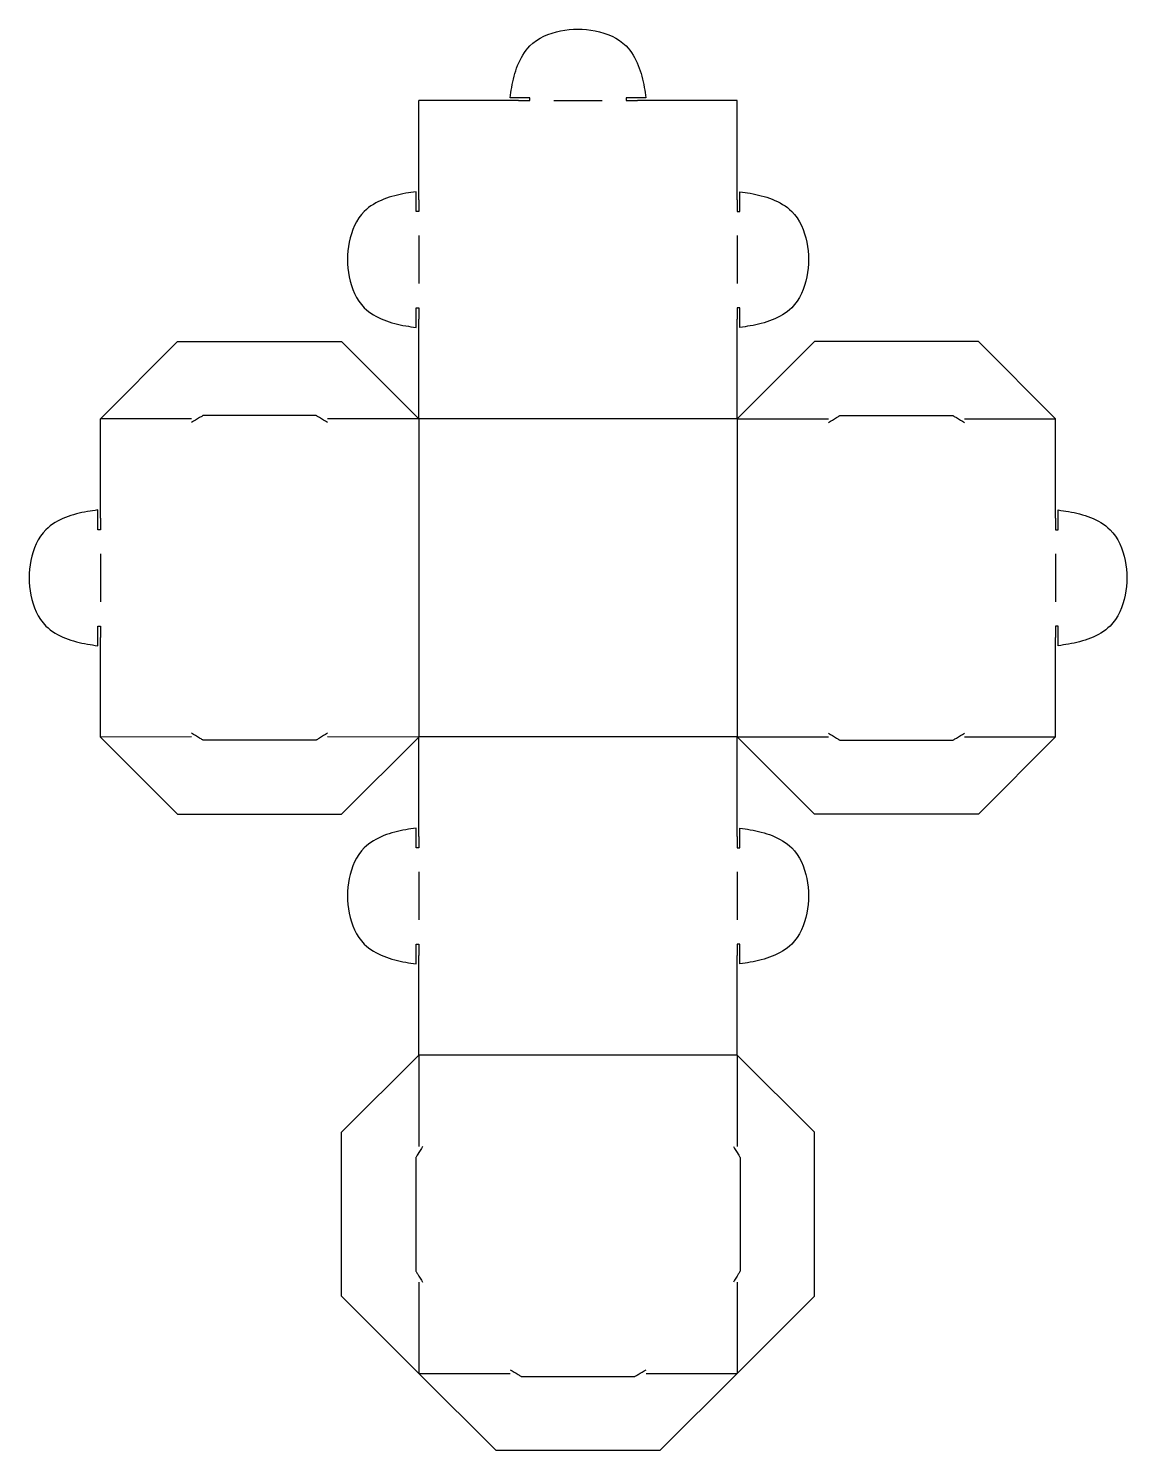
# Model space of a CAD drawing. Extents: x 2 to 213, y -14 to 260.
import ezdxf

# ---------------------------------------------------------------- set-up
doc = ezdxf.new("R2010")
doc.units = 0
doc.layers.get('0').update_dxf_attribs({"linetype": 'CONTINUOUS'})

msp = doc.modelspace()

# ---------------------------------------------------------------- linework, layer by layer
at = {"color": 5}
for p, q in [((98.070043, 246.861731), (94.27915, 246.861731)), ((98.070043, 246.356973), (98.070043, 246.861731)), ((120.4138, 246.861731), (116.622917, 246.861731)), ((116.622917, 246.861731), (116.622917, 246.356099)), ((76.713252, 227.195609), (76.713817, 246.357267)), ((95.875483, 246.357831), (76.713825, 246.357267)), ((95.875475, 246.35782), (98.070043, 246.356973)), ((116.622917, 246.356099), (118.817486, 246.356945)), ((137.979144, 246.357388), (118.817486, 246.356824)), ((137.979709, 227.19573), (137.979144, 246.357388)), ((76.209353, 225.001049), (76.209353, 228.791942)), ((138.483608, 225.00117), (138.483608, 228.792064)), ((76.71411, 225.001049), (76.209353, 225.001049)), ((76.713263, 227.195617), (76.71411, 225.001049)), ((137.979698, 227.195738), (137.978851, 225.00117)), ((137.978851, 225.00117), (138.483608, 225.00117)), ((76.209353, 202.657292), (76.209353, 206.448175)), ((76.209353, 206.448175), (76.714985, 206.448175)), ((76.714985, 206.448175), (76.714138, 204.253606)), ((138.483608, 206.448296), (137.977976, 206.448296)), ((137.977976, 206.448296), (137.978823, 204.253727)), ((138.483608, 202.657414), (138.483608, 206.448296)), ((76.713695, 185.091948), (76.71426, 204.253606)), ((137.979266, 185.092069), (137.978701, 204.253727)), ((15.448376, 185.091948), (30.301334, 199.944905)), ((30.301334, 199.944905), (61.860738, 199.944905)), ((61.860738, 199.944905), (76.713695, 185.091948)), ((152.832223, 199.945027), (137.979266, 185.092069)), ((184.391627, 199.945027), (152.832223, 199.945027)), ((199.244585, 185.092069), (184.391627, 199.945027)), ((15.447811, 165.930292), (15.448376, 185.091951)), ((56.988535, 185.683804), (35.16529, 185.683804)), ((157.704426, 185.683926), (179.527671, 185.683926)), ((199.245152, 165.930413), (199.244588, 185.092072)), ((14.943912, 163.735732), (14.943912, 167.526626)), ((199.749052, 163.735853), (199.749052, 167.526747)), ((15.447823, 165.930301), (15.448669, 163.735732)), ((199.245141, 165.930422), (199.244294, 163.735853)), ((15.448669, 163.735732), (14.943912, 163.735732)), ((199.244294, 163.735853), (199.749052, 163.735853)), ((14.943912, 141.391976), (14.943912, 145.182858)), ((14.943912, 145.182858), (15.449544, 145.182858)), ((15.449544, 145.182858), (15.448698, 142.98829)), ((199.749052, 145.182979), (199.243419, 145.182979)), ((199.243419, 145.182979), (199.244266, 142.988411)), ((199.749052, 141.392097), (199.749052, 145.182979)), ((15.448255, 123.826631), (15.448819, 142.98829)), ((199.244709, 123.826753), (199.244145, 142.988411)), ((15.448263, 123.826626), (30.301221, 108.973668)), ((56.988422, 123.234769), (35.165177, 123.234769)), ((61.860625, 108.973668), (76.713582, 123.826626)), ((76.713111, 104.694389), (76.713675, 123.856047)), ((137.97983, 104.69451), (137.979266, 123.856169)), ((152.832336, 108.973792), (137.979379, 123.82675)), ((157.704539, 123.234893), (179.527784, 123.234893)), ((199.244698, 123.82675), (184.39174, 108.973792)), ((30.301221, 108.973668), (61.860625, 108.973668)), ((184.39174, 108.973792), (152.832336, 108.973792)), ((76.209212, 102.499829), (76.209212, 106.290722)), ((76.713122, 104.694397), (76.713969, 102.499829)), ((137.979819, 104.694519), (137.978972, 102.49995)), ((138.483729, 102.49995), (138.483729, 106.290844)), ((76.713969, 102.499829), (76.209212, 102.499829)), ((137.978972, 102.49995), (138.483729, 102.49995)), ((76.209212, 80.156073), (76.209212, 83.946955)), ((76.209212, 83.946955), (76.714844, 83.946955)), ((76.714844, 83.946955), (76.713997, 81.752386)), ((138.483729, 83.947076), (137.978097, 83.947076)), ((137.978097, 83.947076), (137.978944, 81.752508)), ((138.483729, 80.156194), (138.483729, 83.947076)), ((76.713554, 62.590728), (76.714119, 81.752386)), ((137.979387, 62.590849), (137.978823, 81.752508)), ((61.860602, 47.737776), (76.71356, 62.590734)), ((152.832348, 47.737917), (137.97939, 62.590875)), ((61.860602, 16.178372), (61.860602, 47.737776)), ((152.832348, 16.178513), (152.832348, 47.737917)), ((76.121703, 42.865573), (76.121703, 21.042328)), ((138.571247, 42.865715), (138.571247, 21.042469)), ((76.71356, 1.325414), (61.860602, 16.178372)), ((137.97939, 1.325555), (152.832348, 16.178513)), ((91.567025, -13.527419), (76.714068, 1.325541)), ((96.439228, 0.733685), (118.262473, 0.733685)), ((137.979387, 1.325541), (123.126429, -13.527419)), ((123.126429, -13.527419), (91.567025, -13.527419))]:
    msp.add_line(p, q, dxfattribs=at)
at = {"color": 1}
for p, q in [((102.725403, 246.356669), (111.967639, 246.356104)), ((76.714415, 220.345689), (76.714979, 211.103453)), ((137.978546, 220.34581), (137.977982, 211.103574)), ((32.986782, 185.091383), (15.448376, 185.091948)), ((76.713695, 185.091948), (59.121432, 185.091383)), ((137.949596, 185.091951), (76.713695, 185.091951)), ((76.713709, 185.091951), (76.713709, 123.856047)), ((137.979266, 185.092072), (137.979266, 123.856169)), ((137.979266, 185.092069), (155.571529, 185.091505)), ((181.706179, 185.091505), (199.244585, 185.092069)), ((15.448974, 159.080372), (15.449539, 149.838136)), ((199.24399, 159.080494), (199.243425, 149.838258)), ((32.98667, 123.82719), (15.448263, 123.826626)), ((76.713582, 123.826626), (59.121319, 123.82719)), ((137.979379, 123.82675), (76.743478, 123.82675)), ((137.979379, 123.82675), (155.571642, 123.827314)), ((181.706291, 123.827314), (199.244698, 123.82675)), ((76.714274, 97.844469), (76.714838, 88.602233)), ((137.978667, 97.84459), (137.978103, 88.602354)), ((137.949455, 62.590728), (76.713554, 62.590728)), ((76.71356, 62.590734), (76.714124, 44.998471)), ((137.97939, 62.590875), (137.978825, 44.998612)), ((76.714124, 18.863821), (76.71356, 1.325414)), ((137.978825, 18.863962), (137.97939, 1.325555)), ((76.714068, 1.325541), (94.306331, 1.326106)), ((120.440981, 1.326106), (137.979387, 1.325541))]:
    msp.add_line(p, q, dxfattribs=at)
at = {"color": 5}
for points, knots in [([(94.27915, 246.861731), (94.373946, 247.53106), (94.673368, 249.645208), (95.543799, 253.15385), (98.153618, 257.795664), (104.013365, 260.218157), (110.671542, 260.218473), (116.531015, 257.795012), (119.142538, 253.153832), (120.016544, 249.645323), (120.318278, 247.531057), (120.4138, 246.861731)], [0, 0, 0, 0, 2.02728, 6.403381, 10.827884, 17.437213, 24.116695, 30.725967, 35.151632, 39.528749, 41.556324, 41.556324, 41.556324, 41.556324]), ([(76.209353, 228.791942), (75.540024, 228.697146), (73.425876, 228.397724), (69.917233, 227.527292), (65.275419, 224.917474), (62.852927, 219.057726), (62.852611, 212.399551), (65.276071, 206.540077), (69.917252, 203.928555), (73.425761, 203.054548), (75.540026, 202.752814), (76.209353, 202.657292)], [0, 0, 0, 0, 2.02728, 6.403381, 10.827885, 17.437213, 24.116695, 30.725967, 35.151633, 39.52875, 41.556324, 41.556324, 41.556324, 41.556324]), ([(138.483608, 228.792064), (139.152937, 228.697268), (141.267085, 228.397845), (144.775727, 227.527414), (149.417542, 224.917596), (151.840034, 219.057848), (151.84035, 212.399672), (149.41689, 206.540198), (144.775709, 203.928676), (141.2672, 203.054669), (139.152935, 202.752935), (138.483608, 202.657414)], [0, 0, 0, 0, 2.02728, 6.403381, 10.827885, 17.437213, 24.116695, 30.725967, 35.151633, 39.52875, 41.556324, 41.556324, 41.556324, 41.556324]), ([(35.16529, 185.683804), (35.138394, 185.667638), (34.923233, 185.538308), (34.197064, 185.101817), (33.49779, 184.681493), (32.986782, 184.374333)], [0, 0, 0, 0, 0.09414, 0.753118, 2.541773, 2.541773, 2.541773, 2.541773]), ([(59.121432, 184.374333), (58.621123, 184.681493), (57.936489, 185.101817), (57.225524, 185.538308), (57.014867, 185.667638), (56.988535, 185.683804)], [0, 0, 0, 0, 1.761224, 2.410096, 2.502792, 2.502792, 2.502792, 2.502792]), ([(155.571529, 184.374454), (156.071838, 184.681614), (156.756472, 185.101938), (157.467437, 185.538429), (157.678094, 185.667759), (157.704426, 185.683926)], [0, 0, 0, 0, 1.761224, 2.410096, 2.502792, 2.502792, 2.502792, 2.502792]), ([(179.527671, 185.683926), (179.554566, 185.667759), (179.769728, 185.538429), (180.495897, 185.101938), (181.195171, 184.681614), (181.706179, 184.374454)], [0, 0, 0, 0, 0.09414, 0.753118, 2.541773, 2.541773, 2.541773, 2.541773]), ([(14.943912, 167.526626), (14.274583, 167.43183), (12.160435, 167.132407), (8.651792, 166.261976), (4.009979, 163.652157), (1.587485, 157.79241), (1.58717, 151.134234), (4.010631, 145.274761), (8.651811, 142.663238), (12.16032, 141.789231), (14.274585, 141.487498), (14.943912, 141.391976)], [0, 0, 0, 0, 2.02728, 6.403381, 10.827884, 17.437213, 24.116695, 30.725967, 35.151632, 39.528749, 41.556324, 41.556324, 41.556324, 41.556324]), ([(199.749052, 167.526747), (200.418381, 167.431951), (202.532529, 167.132529), (206.041172, 166.262098), (210.682985, 163.652278), (213.105478, 157.792531), (213.105793, 151.134356), (210.682333, 145.274882), (206.041153, 142.663359), (202.532644, 141.789353), (200.418378, 141.487619), (199.749052, 141.392097)], [0, 0, 0, 0, 2.027281, 6.403382, 10.827885, 17.437213, 24.116695, 30.725967, 35.151632, 39.528749, 41.556325, 41.556325, 41.556325, 41.556325]), ([(35.165177, 123.234769), (35.138282, 123.250935), (34.92312, 123.380266), (34.196951, 123.816756), (33.497677, 124.237081), (32.98667, 124.544241)], [0, 0, 0, 0, 0.09414, 0.753118, 2.541773, 2.541773, 2.541773, 2.541773]), ([(59.121319, 124.544241), (58.62101, 124.237081), (57.936376, 123.816756), (57.225411, 123.380266), (57.014754, 123.250935), (56.988422, 123.234769)], [0, 0, 0, 0, 1.761224, 2.410096, 2.502792, 2.502792, 2.502792, 2.502792]), ([(155.571642, 124.544365), (156.071951, 124.237205), (156.756584, 123.81688), (157.46755, 123.38039), (157.678207, 123.251059), (157.704539, 123.234893)], [0, 0, 0, 0, 1.761224, 2.410096, 2.502792, 2.502792, 2.502792, 2.502792]), ([(179.527784, 123.234893), (179.554679, 123.251059), (179.769841, 123.38039), (180.49601, 123.81688), (181.195284, 124.237205), (181.706291, 124.544365)], [0, 0, 0, 0, 0.09414, 0.753118, 2.541773, 2.541773, 2.541773, 2.541773]), ([(76.209212, 106.290722), (75.539882, 106.195927), (73.425735, 105.896504), (69.917092, 105.026073), (65.275278, 102.416254), (62.852785, 96.556507), (62.85247, 89.898331), (65.27593, 84.038857), (69.917111, 81.427335), (73.42562, 80.553328), (75.539885, 80.251594), (76.209212, 80.156073)], [0, 0, 0, 0, 2.02728, 6.403381, 10.827885, 17.437213, 24.116695, 30.725967, 35.151633, 39.52875, 41.556324, 41.556324, 41.556324, 41.556324]), ([(138.483729, 106.290844), (139.153059, 106.196048), (141.267207, 105.896625), (144.775849, 105.026194), (149.417663, 102.416376), (151.840156, 96.556628), (151.840471, 89.898452), (149.417011, 84.038978), (144.77583, 81.427456), (141.267321, 80.55345), (139.153056, 80.251716), (138.483729, 80.156194)], [0, 0, 0, 0, 2.02728, 6.403381, 10.827885, 17.437213, 24.116695, 30.725967, 35.151633, 39.52875, 41.556324, 41.556324, 41.556324, 41.556324]), ([(77.431175, 44.998471), (77.124015, 44.498161), (76.70369, 43.813528), (76.2672, 43.102562), (76.137869, 42.891905), (76.121703, 42.865573)], [0, 0, 0, 0, 1.761224, 2.410096, 2.502792, 2.502792, 2.502792, 2.502792]), ([(137.261775, 44.998612), (137.568935, 44.498303), (137.989259, 43.813669), (138.42575, 43.102703), (138.55508, 42.892047), (138.571247, 42.865715)], [0, 0, 0, 0, 1.761224, 2.410096, 2.502792, 2.502792, 2.502792, 2.502792]), ([(76.121703, 21.042328), (76.137869, 21.015433), (76.2672, 20.800272), (76.70369, 20.074103), (77.124015, 19.374829), (77.431175, 18.863821)], [0, 0, 0, 0, 0.09414, 0.753118, 2.541773, 2.541773, 2.541773, 2.541773]), ([(138.571247, 21.042469), (138.55508, 21.015574), (138.42575, 20.800413), (137.989259, 20.074244), (137.568935, 19.37497), (137.261775, 18.863962)], [0, 0, 0, 0, 0.09414, 0.753118, 2.541773, 2.541773, 2.541773, 2.541773]), ([(94.306331, 2.043156), (94.80664, 1.735996), (95.491274, 1.315672), (96.202239, 0.879181), (96.412896, 0.749851), (96.439228, 0.733685)], [0, 0, 0, 0, 1.761224, 2.410096, 2.502792, 2.502792, 2.502792, 2.502792]), ([(118.262473, 0.733685), (118.289369, 0.749851), (118.50453, 0.879181), (119.230699, 1.315672), (119.929973, 1.735996), (120.440981, 2.043156)], [0, 0, 0, 0, 0.09414, 0.753118, 2.541773, 2.541773, 2.541773, 2.541773])]:
    msp.add_open_spline(points, degree=3, knots=knots, dxfattribs=at)

doc.saveas('drawing.dxf')
